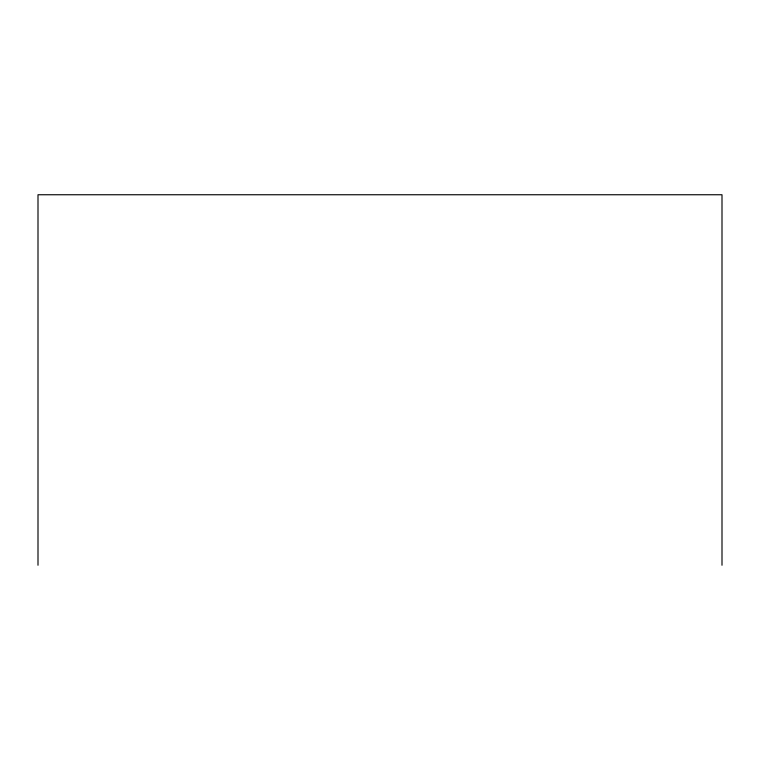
<?xml version="1.0" encoding="UTF-8"?>
<svg xmlns="http://www.w3.org/2000/svg" width="760" height="760" viewBox="0 0 760 760"><rect width="100%" height="100%" fill="white"/><g stroke="black" fill="none" stroke-linecap="round" stroke-linejoin="round"><path stroke-width="1.14" d="M722 565.25L722 194.75L38 194.75L38 565.25"/></g></svg>
